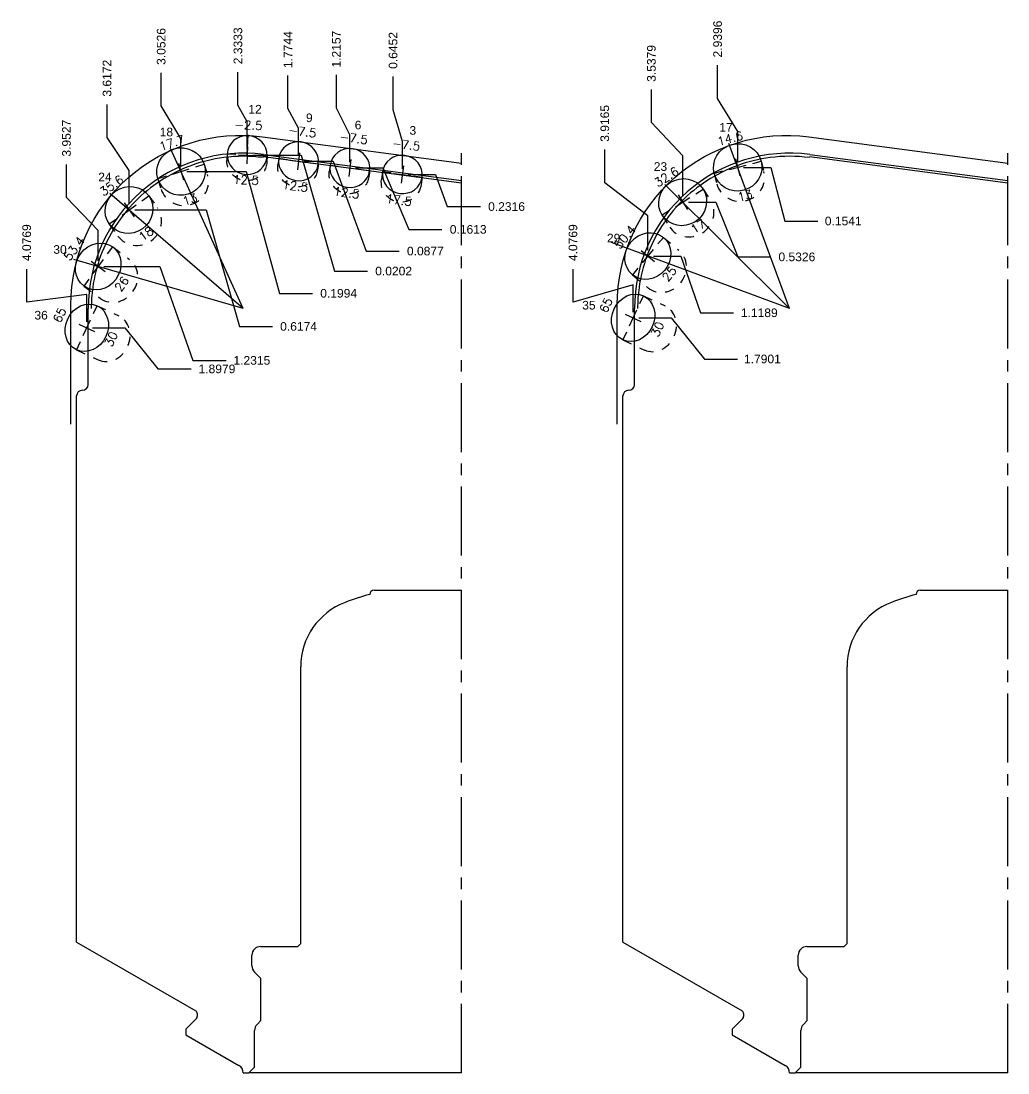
# Model space of a CAD drawing. Header units: inches. Extents: x 63.2 to 103.6, y -3.5 to 25.5.
# Drawn here: x 80.83 to 91.56, y 3.47 to 14.91 of the extents above; entities that cross this region are included whole.
import ezdxf
from ezdxf.enums import TextEntityAlignment as Align

# ---------------------------------------------------------------- set-up
doc = ezdxf.new("R2010")
doc.units = ezdxf.units.IN
doc.header["$MEASUREMENT"] = 0
doc.header["$PDMODE"] = 35
doc.linetypes.add('CENTER2', pattern=[1.125, 0.75, -0.125, 0.125, -0.125])
doc.linetypes.add('HIDDEN2', pattern=[0.1875, 0.125, -0.0625])
doc.layers.get('Defpoints').update_dxf_attribs({"color": 10})
doc.layers.add('Blade_3', color=7, linetype='Continuous', true_color=0x00cc00)
doc.layers.add('Blade_4', color=7, linetype='Continuous', true_color=0x00cccc)
doc.layers.add('CLine', color=5, linetype='CENTER2')
doc.styles.add('RomanS', font='romans')
doc.styles.get("Standard").update_dxf_attribs({"font": 'arial.ttf'})
doc.dimstyles.get("Standard").update_dxf_attribs({"dimtxt": 0.09375, "dimasz": 0.18, "dimexe": 0.18, "dimexo": 0.0625, "dimgap": 0.09, "dimtad": 0, "dimtih": 1, "dimtoh": 1, "dimdec": 4, "dimzin": 0, "dimdsep": 46, "dimtxsty": 'Standard', "dimcen": 0.09, "dimadec": 4, "dimazin": 0, "dimtfac": 1, "dimtdec": 4, "dimtofl": 0, "dimtmove": 0, "dimatfit": 3, "dimfxl": 1, "dimtolj": 1, "dimtzin": 0, "dimarcsym": 0})

# ---------------------------------------------------------------- blocks, each defined once
blk = doc.blocks.new('CMark')
at = {"layer": 'CLine'}
for p, q in [((-0.094, 0), (0.094, 0)), ((0, 0.094), (0, -0.094))]:
    blk.add_line(p, q, dxfattribs=at)
blk = doc.blocks.new('1108@12.5')
for p, q in [((-0.124, 0), (-0.218, 0)), ((0.124, 0), (0.218, 0))]:
    blk.add_line(p, q)
at = {"color": 8, "linetype": 'HIDDEN2', "ltscale": 0.5, "flags": 128}
for points in [[(-0.217, 0), (-0.217, -0.068)], [(0.218, 0), (0.218, -0.068)]]:
    blk.add_lwpolyline(points, dxfattribs=at)
at = {"extrusion": (0, 0, -1)}
blk.add_ellipse((0, 0), major_axis=(0.217, 0), ratio=0.976092, dxfattribs=at)
at = {"color": 8, "linetype": 'HIDDEN2', "ltscale": 0.5, "extrusion": (0, 0, -1)}
blk.add_ellipse((0, -0.068), major_axis=(0.217, 0), ratio=0.976092, start_param=0, end_param=3.141593, dxfattribs=at)
at = {"layer": 'CLine'}
blk.add_blockref('CMark', (0, 0), dxfattribs=at)
at = {"style": 'RomanS'}
blk.add_text('12.5', height=0.094, dxfattribs=at).set_placement((0, -0.271), align=Align.MIDDLE_CENTER)
blk.add_attdef('ANG', text='', height=0.094, dxfattribs=at).set_placement((0, 0.251), align=Align.BOTTOM_CENTER)
blk = doc.blocks.new('1108@17.5')
for p, q in [((-0.124, 0), (-0.218, 0)), ((0.124, 0), (0.218, 0))]:
    blk.add_line(p, q)
at = {"color": 8, "linetype": 'HIDDEN2', "ltscale": 0.5, "flags": 128}
for points in [[(-0.218, 0), (-0.218, -0.082)], [(0.218, 0), (0.218, -0.082)]]:
    blk.add_lwpolyline(points, dxfattribs=at)
at = {"extrusion": (0, 0, -1)}
blk.add_ellipse((0, 0), major_axis=(0.218, 0), ratio=0.953827, dxfattribs=at)
at = {"color": 8, "linetype": 'HIDDEN2', "ltscale": 0.5, "extrusion": (0, 0, -1)}
blk.add_ellipse((0, -0.082), major_axis=(0, -0.221), ratio=0.986503, start_param=-1.570796, end_param=1.570796, dxfattribs=at)
at = {"layer": 'CLine'}
blk.add_blockref('CMark', (0, 0), dxfattribs=at)
at = {"style": 'RomanS'}
blk.add_text('17.5', height=0.094, dxfattribs=at).set_placement((0, -0.281), align=Align.MIDDLE_CENTER)
blk.add_attdef('ANG', text='', height=0.094, dxfattribs=at).set_placement((0, 0.251), align=Align.BOTTOM_CENTER)
blk = doc.blocks.new('1313@13')
for p, q in [((-0.17, 0), (-0.265, 0)), ((0.171, 0), (0.264, 0))]:
    blk.add_line(p, q)
at = {"color": 8, "linetype": 'HIDDEN2', "ltscale": 0.5}
blk.add_line((-0.265, 0), (-0.265, -0.117), dxfattribs=at)
at = {"color": 8, "linetype": 'HIDDEN2', "ltscale": 0.5, "flags": 128}
blk.add_lwpolyline([(0.264, 0), (0.264, -0.117)], dxfattribs=at)
blk.add_ellipse((0, 0), major_axis=(0.264, 0), ratio=0.974367)
at = {"color": 8, "linetype": 'HIDDEN2', "ltscale": 0.5}
blk.add_ellipse((0, -0.117), major_axis=(0.264, 0), ratio=0.974367, start_param=3.141593, end_param=6.283185, dxfattribs=at)
blk.add_blockref('CMark', (0, 0))
at = {"style": 'RomanS'}
blk.add_text('13', height=0.094, dxfattribs=at).set_placement((0, -0.318), align=Align.MIDDLE_CENTER)
blk.add_attdef('ANG', text='', height=0.094, dxfattribs=at).set_placement((0, 0.251), align=Align.BOTTOM_CENTER)
blk = doc.blocks.new('1313@18')
for p, q in [((-0.17, 0), (-0.265, 0)), ((0.171, 0), (0.264, 0))]:
    blk.add_line(p, q)
at = {"color": 8, "linetype": 'HIDDEN2', "ltscale": 0.5}
blk.add_line((-0.265, 0), (-0.265, -0.161), dxfattribs=at)
at = {"color": 8, "linetype": 'HIDDEN2', "ltscale": 0.5, "flags": 128}
blk.add_lwpolyline([(0.264, 0), (0.264, -0.161)], dxfattribs=at)
blk.add_ellipse((0, 0), major_axis=(0.264, 0), ratio=0.951057)
at = {"color": 8, "linetype": 'HIDDEN2', "ltscale": 0.5}
blk.add_ellipse((0, -0.161), major_axis=(0.264, 0), ratio=0.951057, start_param=3.141593, end_param=6.283185, dxfattribs=at)
blk.add_blockref('CMark', (0, 0))
at = {"style": 'RomanS'}
blk.add_text('18', height=0.094, dxfattribs=at).set_placement((0, -0.318), align=Align.MIDDLE_CENTER)
blk.add_attdef('ANG', text='', height=0.094, dxfattribs=at).set_placement((0, 0.251), align=Align.BOTTOM_CENTER)
blk = doc.blocks.new('1313@26')
for p, q in [((-0.17, 0), (-0.265, 0)), ((0.171, 0), (0.264, 0))]:
    blk.add_line(p, q)
at = {"color": 8, "linetype": 'HIDDEN2', "ltscale": 0.5}
blk.add_line((-0.265, 0), (-0.265, -0.228), dxfattribs=at)
at = {"color": 8, "linetype": 'HIDDEN2', "ltscale": 0.5, "flags": 128}
blk.add_lwpolyline([(0.264, 0), (0.264, -0.228)], dxfattribs=at)
blk.add_ellipse((0, 0), major_axis=(0.264, 0), ratio=0.89879)
at = {"color": 8, "linetype": 'HIDDEN2', "ltscale": 0.5}
blk.add_ellipse((0, -0.228), major_axis=(0.264, 0), ratio=0.89879, start_param=3.141593, end_param=6.283185, dxfattribs=at)
blk.add_blockref('CMark', (0, 0))
at = {"style": 'RomanS'}
blk.add_text('26', height=0.094, dxfattribs=at).set_placement((0, -0.318), align=Align.MIDDLE_CENTER)
blk.add_attdef('ANG', text='', height=0.094, dxfattribs=at).set_placement((0, 0.251), align=Align.BOTTOM_CENTER)
blk = doc.blocks.new('1313@17')
for p, q in [((-0.17, 0), (-0.265, 0)), ((0.171, 0), (0.264, 0))]:
    blk.add_line(p, q)
at = {"color": 8, "linetype": 'HIDDEN2', "ltscale": 0.5}
blk.add_line((-0.265, 0), (-0.265, -0.152), dxfattribs=at)
at = {"color": 8, "linetype": 'HIDDEN2', "ltscale": 0.5, "flags": 128}
blk.add_lwpolyline([(0.264, 0), (0.264, -0.152)], dxfattribs=at)
blk.add_ellipse((0, 0), major_axis=(0.264, 0), ratio=0.956305)
at = {"color": 8, "linetype": 'HIDDEN2', "ltscale": 0.5}
blk.add_ellipse((0, -0.152), major_axis=(0.264, 0), ratio=0.92388, start_param=3.141593, end_param=6.283185, dxfattribs=at)
blk.add_blockref('CMark', (0, 0))
at = {"style": 'RomanS'}
blk.add_text('17', height=0.094, dxfattribs=at).set_placement((0, -0.311), align=Align.MIDDLE_CENTER)
blk.add_attdef('ANG', text='', height=0.094, dxfattribs=at).set_placement((0, 0.251), align=Align.BOTTOM_CENTER)
blk = doc.blocks.new('1313@25')
for p, q in [((-0.17, 0), (-0.265, 0)), ((0.171, 0), (0.264, 0))]:
    blk.add_line(p, q)
at = {"color": 8, "linetype": 'HIDDEN2', "ltscale": 0.5}
blk.add_line((-0.265, 0), (-0.265, -0.22), dxfattribs=at)
at = {"color": 8, "linetype": 'HIDDEN2', "ltscale": 0.5, "flags": 128}
blk.add_lwpolyline([(0.264, 0), (0.264, -0.22)], dxfattribs=at)
blk.add_ellipse((0, 0), major_axis=(0.264, 0), ratio=0.906308)
at = {"color": 8, "linetype": 'HIDDEN2', "ltscale": 0.5}
blk.add_ellipse((0, -0.22), major_axis=(0.264, 0), ratio=0.906308, start_param=3.141593, end_param=6.283185, dxfattribs=at)
blk.add_blockref('CMark', (0, 0))
at = {"style": 'RomanS'}
blk.add_text('25', height=0.094, dxfattribs=at).set_placement((0, -0.302), align=Align.MIDDLE_CENTER)
blk.add_attdef('ANG', text='', height=0.094, dxfattribs=at).set_placement((0, 0.251), align=Align.BOTTOM_CENTER)
blk = doc.blocks.new('1313@30')
for p, q in [((-0.17, 0), (-0.265, 0)), ((0.171, 0), (0.264, 0))]:
    blk.add_line(p, q)
at = {"color": 8, "linetype": 'HIDDEN2', "ltscale": 0.5}
blk.add_line((-0.265, 0), (-0.265, -0.26), dxfattribs=at)
at = {"color": 8, "linetype": 'HIDDEN2', "ltscale": 0.5, "flags": 128}
blk.add_lwpolyline([(0.264, 0), (0.264, -0.26)], dxfattribs=at)
blk.add_ellipse((0, 0), major_axis=(0.264, 0), ratio=0.866025)
at = {"color": 8, "linetype": 'HIDDEN2', "ltscale": 0.5}
blk.add_ellipse((0, -0.26), major_axis=(0.264, 0), ratio=0.866025, start_param=3.141593, end_param=6.283185, dxfattribs=at)
blk.add_blockref('CMark', (0, 0))
at = {"style": 'RomanS'}
blk.add_text('30', height=0.094, dxfattribs=at).set_placement((0, -0.292), align=Align.MIDDLE_CENTER)
blk.add_attdef('ANG', text='', height=0.094, dxfattribs=at).set_placement((0, 0.251), align=Align.BOTTOM_CENTER)
blk = doc.blocks.new('*D329')
at = {"layer": 'Blade_3', "color": 0, "lineweight": -2, "transparency": 16777216}
for p, q in [((80.891, 11.849), (80.891, 12.209)), ((81.545, 11.931), (80.891, 11.849)), ((81.545, 11.634), (81.545, 11.931))]:
    blk.add_line(p, q, dxfattribs=at)
at = {"layer": 'Defpoints', "color": 0, "transparency": 16777216}
for p in [(85.622, 13.469), (80.891, 12.209), (81.545, 11.571)]:
    blk.add_point(p, dxfattribs=at)
at = {"layer": 'Blade_3', "color": 0, "transparency": 16777216, "insert": (80.891, 12.496), "char_height": 0.0938, "attachment_point": 5, "rotation": 90}
blk.add_mtext('\\A1;4.0769', dxfattribs=at)
blk = doc.blocks.new('*D330')
at = {"layer": 'Blade_3', "color": 0, "lineweight": -2, "transparency": 16777216}
for p, q in [((81.607, 11.571), (81.959, 11.571)), ((81.959, 11.571), (82.319, 11.123)), ((82.319, 11.123), (82.679, 11.123))]:
    blk.add_line(p, q, dxfattribs=at)
at = {"layer": 'Defpoints', "color": 0, "transparency": 16777216}
for p in [(85.622, 13.469), (81.545, 11.571), (82.679, 11.123)]:
    blk.add_point(p, dxfattribs=at)
at = {"layer": 'Blade_3', "color": 0, "transparency": 16777216, "insert": (82.96, 11.123), "char_height": 0.0938, "attachment_point": 5}
blk.add_mtext('\\A1;1.8979', dxfattribs=at)
blk = doc.blocks.new('*D339')
at = {"layer": 'Blade_3', "color": 0, "lineweight": -2, "transparency": 16777216}
for p, q in [((84.876, 13.942), (84.876, 14.302)), ((84.977, 13.597), (84.876, 13.942)), ((84.977, 13.3), (84.977, 13.597))]:
    blk.add_line(p, q, dxfattribs=at)
at = {"layer": 'Defpoints', "color": 0, "transparency": 16777216}
for p in [(84.876, 14.302), (85.622, 13.469), (84.977, 13.237)]:
    blk.add_point(p, dxfattribs=at)
at = {"layer": 'Blade_3', "color": 0, "transparency": 16777216, "insert": (84.876, 14.586), "char_height": 0.0938, "attachment_point": 5, "rotation": 90}
blk.add_mtext('\\A1;0.6452', dxfattribs=at)
blk = doc.blocks.new('*D340')
at = {"layer": 'Blade_3', "color": 0, "lineweight": -2, "transparency": 16777216}
for p, q in [((84.259, 13.96), (84.259, 14.32)), ((84.406, 13.668), (84.259, 13.96)), ((84.406, 13.37), (84.406, 13.668))]:
    blk.add_line(p, q, dxfattribs=at)
at = {"layer": 'Defpoints', "color": 0, "transparency": 16777216}
for p in [(84.259, 14.32), (85.622, 13.469), (84.406, 13.308)]:
    blk.add_point(p, dxfattribs=at)
at = {"layer": 'Blade_3', "color": 0, "transparency": 16777216, "insert": (84.259, 14.6), "char_height": 0.0938, "attachment_point": 5, "rotation": 90}
blk.add_mtext('\\A1;1.2157', dxfattribs=at)
blk = doc.blocks.new('*D341')
at = {"layer": 'Blade_3', "color": 0, "lineweight": -2, "transparency": 16777216}
for p, q in [((83.733, 13.954), (83.733, 14.314)), ((83.847, 13.741), (83.733, 13.954)), ((83.847, 13.444), (83.847, 13.741))]:
    blk.add_line(p, q, dxfattribs=at)
at = {"layer": 'Defpoints', "color": 0, "transparency": 16777216}
for p in [(83.733, 14.314), (83.847, 13.381), (85.622, 13.469)]:
    blk.add_point(p, dxfattribs=at)
at = {"layer": 'Blade_3', "color": 0, "transparency": 16777216, "insert": (83.733, 14.594), "char_height": 0.0938, "attachment_point": 5, "rotation": 90}
blk.add_mtext('\\A1;1.7744', dxfattribs=at)
blk = doc.blocks.new('*D342')
at = {"layer": 'Blade_3', "color": 0, "lineweight": -2, "transparency": 16777216}
for p, q in [((83.189, 13.99), (83.189, 14.35)), ((83.288, 13.809), (83.189, 13.99)), ((83.288, 13.511), (83.288, 13.809))]:
    blk.add_line(p, q, dxfattribs=at)
at = {"layer": 'Defpoints', "color": 0, "transparency": 16777216}
for p in [(83.189, 14.35), (83.288, 13.449), (85.622, 13.469)]:
    blk.add_point(p, dxfattribs=at)
at = {"layer": 'Blade_3', "color": 0, "transparency": 16777216, "insert": (83.189, 14.636), "char_height": 0.0938, "attachment_point": 5, "rotation": 90}
blk.add_mtext('\\A1;2.3333', dxfattribs=at)
blk = doc.blocks.new('*D343')
at = {"layer": 'Blade_3', "color": 0, "lineweight": -2, "transparency": 16777216}
for p, q in [((82.354, 13.984), (82.354, 14.344)), ((82.569, 13.63), (82.354, 13.984)), ((82.569, 13.332), (82.569, 13.63))]:
    blk.add_line(p, q, dxfattribs=at)
at = {"layer": 'Defpoints', "color": 0, "transparency": 16777216}
for p in [(82.354, 14.344), (85.622, 13.469), (82.569, 13.27)]:
    blk.add_point(p, dxfattribs=at)
at = {"layer": 'Blade_3', "color": 0, "transparency": 16777216, "insert": (82.354, 14.629), "char_height": 0.0938, "attachment_point": 5, "rotation": 90}
blk.add_mtext('\\A1;3.0526', dxfattribs=at)
blk = doc.blocks.new('*D344')
at = {"layer": 'Blade_3', "color": 0, "lineweight": -2, "transparency": 16777216}
for p, q in [((81.765, 13.64), (81.765, 14)), ((82.004, 13.28), (81.765, 13.64)), ((82.004, 12.914), (82.004, 13.28))]:
    blk.add_line(p, q, dxfattribs=at)
at = {"layer": 'Defpoints', "color": 0, "transparency": 16777216}
for p in [(81.765, 14), (85.622, 13.469), (82.004, 12.852)]:
    blk.add_point(p, dxfattribs=at)
at = {"layer": 'Blade_3', "color": 0, "transparency": 16777216, "insert": (81.765, 14.284), "char_height": 0.0938, "attachment_point": 5, "rotation": 90}
blk.add_mtext('\\A1;3.6172', dxfattribs=at)
blk = doc.blocks.new('*D345')
at = {"layer": 'Blade_3', "color": 0, "lineweight": -2, "transparency": 16777216}
for p, q in [((81.324, 12.987), (81.324, 13.347)), ((81.669, 12.627), (81.324, 12.987)), ((81.669, 12.3), (81.669, 12.627))]:
    blk.add_line(p, q, dxfattribs=at)
at = {"layer": 'Defpoints', "color": 0, "transparency": 16777216}
for p in [(85.622, 13.469), (81.324, 13.347), (81.669, 12.237)]:
    blk.add_point(p, dxfattribs=at)
at = {"layer": 'Blade_3', "color": 0, "transparency": 16777216, "insert": (81.324, 13.632), "char_height": 0.0938, "attachment_point": 5, "rotation": 90}
blk.add_mtext('\\A1;3.9527', dxfattribs=at)
blk = doc.blocks.new('*D346')
at = {"layer": 'Blade_3', "color": 0, "lineweight": -2, "transparency": 16777216}
for p, q in [((85.039, 13.237), (85.337, 13.237)), ((85.337, 13.237), (85.465, 12.888)), ((85.465, 12.888), (85.825, 12.888))]:
    blk.add_line(p, q, dxfattribs=at)
at = {"layer": 'Defpoints', "color": 0, "transparency": 16777216}
for p in [(85.622, 13.469), (84.977, 13.237), (85.825, 12.888)]:
    blk.add_point(p, dxfattribs=at)
at = {"layer": 'Blade_3', "color": 0, "transparency": 16777216, "insert": (86.11, 12.888), "char_height": 0.0938, "attachment_point": 5}
blk.add_mtext('\\A1;0.2316', dxfattribs=at)
blk = doc.blocks.new('*D347')
at = {"layer": 'Blade_3', "color": 0, "lineweight": -2, "transparency": 16777216}
for p, q in [((84.468, 13.308), (84.766, 13.308)), ((84.766, 13.308), (85.048, 12.64)), ((85.048, 12.64), (85.408, 12.64))]:
    blk.add_line(p, q, dxfattribs=at)
at = {"layer": 'Defpoints', "color": 0, "transparency": 16777216}
for p in [(85.622, 13.469), (84.406, 13.308), (85.408, 12.64)]:
    blk.add_point(p, dxfattribs=at)
at = {"layer": 'Blade_3', "color": 0, "transparency": 16777216, "insert": (85.693, 12.64), "char_height": 0.0938, "attachment_point": 5}
blk.add_mtext('\\A1;0.1613', dxfattribs=at)
blk = doc.blocks.new('*D348')
at = {"layer": 'Blade_3', "color": 0, "lineweight": -2, "transparency": 16777216}
for p, q in [((83.91, 13.381), (84.223, 13.381)), ((84.223, 13.381), (84.583, 12.404)), ((84.583, 12.404), (84.943, 12.404))]:
    blk.add_line(p, q, dxfattribs=at)
at = {"layer": 'Defpoints', "color": 0, "transparency": 16777216}
for p in [(83.847, 13.381), (85.622, 13.469), (84.943, 12.404)]:
    blk.add_point(p, dxfattribs=at)
at = {"layer": 'Blade_3', "color": 0, "transparency": 16777216, "insert": (85.227, 12.404), "char_height": 0.0938, "attachment_point": 5}
blk.add_mtext('\\A1;0.0877', dxfattribs=at)
blk = doc.blocks.new('*D349')
at = {"layer": 'Blade_3', "color": 0, "lineweight": -2, "transparency": 16777216}
for p, q in [((83.351, 13.449), (83.878, 13.449)), ((83.878, 13.449), (84.238, 12.187)), ((84.238, 12.187), (84.598, 12.187))]:
    blk.add_line(p, q, dxfattribs=at)
at = {"layer": 'Defpoints', "color": 0, "transparency": 16777216}
for p in [(83.288, 13.449), (85.622, 13.469), (84.598, 12.187)]:
    blk.add_point(p, dxfattribs=at)
at = {"layer": 'Blade_3', "color": 0, "transparency": 16777216, "insert": (84.882, 12.187), "char_height": 0.0938, "attachment_point": 5}
blk.add_mtext('\\A1;0.0202', dxfattribs=at)
blk = doc.blocks.new('*D350')
at = {"layer": 'Blade_3', "color": 0, "lineweight": -2, "transparency": 16777216}
for p, q in [((82.632, 13.27), (83.279, 13.27)), ((83.279, 13.27), (83.639, 11.945)), ((83.639, 11.945), (83.999, 11.945))]:
    blk.add_line(p, q, dxfattribs=at)
at = {"layer": 'Defpoints', "color": 0, "transparency": 16777216}
for p in [(85.622, 13.469), (82.569, 13.27), (83.999, 11.945)]:
    blk.add_point(p, dxfattribs=at)
at = {"layer": 'Blade_3', "color": 0, "transparency": 16777216, "insert": (84.284, 11.945), "char_height": 0.0938, "attachment_point": 5}
blk.add_mtext('\\A1;0.1994', dxfattribs=at)
blk = doc.blocks.new('*D351')
at = {"layer": 'Blade_3', "color": 0, "lineweight": -2, "transparency": 16777216}
for p, q in [((82.067, 12.852), (82.844, 12.852)), ((82.844, 12.852), (83.204, 11.585)), ((83.204, 11.585), (83.564, 11.585))]:
    blk.add_line(p, q, dxfattribs=at)
at = {"layer": 'Defpoints', "color": 0, "transparency": 16777216}
for p in [(85.622, 13.469), (82.004, 12.852), (83.564, 11.585)]:
    blk.add_point(p, dxfattribs=at)
at = {"layer": 'Blade_3', "color": 0, "transparency": 16777216, "insert": (83.848, 11.585), "char_height": 0.0938, "attachment_point": 5}
blk.add_mtext('\\A1;0.6174', dxfattribs=at)
blk = doc.blocks.new('*D355')
at = {"layer": 'Blade_4', "color": 0, "lineweight": -2, "transparency": 16777216}
for p, q in [((86.833, 11.849), (86.833, 12.209)), ((87.487, 12.039), (86.833, 11.849)), ((87.487, 11.741), (87.487, 12.039))]:
    blk.add_line(p, q, dxfattribs=at)
at = {"layer": 'Defpoints', "color": 0, "transparency": 16777216}
for p in [(91.564, 13.469), (86.833, 12.209), (87.487, 11.679)]:
    blk.add_point(p, dxfattribs=at)
at = {"layer": 'Blade_4', "color": 0, "transparency": 16777216, "insert": (86.833, 12.496), "char_height": 0.0938, "attachment_point": 5, "rotation": 90}
blk.add_mtext('\\A1;4.0769', dxfattribs=at)
blk = doc.blocks.new('*D356')
at = {"layer": 'Blade_4', "color": 0, "lineweight": -2, "transparency": 16777216}
for p, q in [((87.55, 11.679), (87.902, 11.679)), ((87.902, 11.679), (88.262, 11.231)), ((88.262, 11.231), (88.622, 11.231))]:
    blk.add_line(p, q, dxfattribs=at)
at = {"layer": 'Defpoints', "color": 0, "transparency": 16777216}
for p in [(91.564, 13.469), (87.487, 11.679), (88.622, 11.231)]:
    blk.add_point(p, dxfattribs=at)
at = {"layer": 'Blade_4', "color": 0, "transparency": 16777216, "insert": (88.893, 11.231), "char_height": 0.0938, "attachment_point": 5}
blk.add_mtext('\\A1;1.7901', dxfattribs=at)
blk = doc.blocks.new('*D363')
at = {"layer": 'Blade_4', "color": 0, "lineweight": -2, "transparency": 16777216}
for p, q in [((88.406, 14.065), (88.406, 14.425)), ((88.624, 13.705), (88.406, 14.065)), ((88.624, 13.377), (88.624, 13.705))]:
    blk.add_line(p, q, dxfattribs=at)
at = {"layer": 'Defpoints', "color": 0, "transparency": 16777216}
for p in [(88.406, 14.425), (91.564, 13.469), (88.624, 13.315)]:
    blk.add_point(p, dxfattribs=at)
at = {"layer": 'Blade_4', "color": 0, "transparency": 16777216, "insert": (88.406, 14.71), "char_height": 0.0938, "attachment_point": 5, "rotation": 90}
blk.add_mtext('\\A1;2.9396', dxfattribs=at)
blk = doc.blocks.new('*D364')
at = {"layer": 'Blade_4', "color": 0, "lineweight": -2, "transparency": 16777216}
for p, q in [((87.686, 13.801), (87.686, 14.161)), ((88.026, 13.441), (87.686, 13.801)), ((88.026, 12.999), (88.026, 13.441))]:
    blk.add_line(p, q, dxfattribs=at)
at = {"layer": 'Defpoints', "color": 0, "transparency": 16777216}
for p in [(87.686, 14.161), (91.564, 13.469), (88.026, 12.936)]:
    blk.add_point(p, dxfattribs=at)
at = {"layer": 'Blade_4', "color": 0, "transparency": 16777216, "insert": (87.686, 14.445), "char_height": 0.0938, "attachment_point": 5, "rotation": 90}
blk.add_mtext('\\A1;3.5379', dxfattribs=at)
blk = doc.blocks.new('*D365')
at = {"layer": 'Blade_4', "color": 0, "lineweight": -2, "transparency": 16777216}
for p, q in [((87.179, 13.148), (87.179, 13.508)), ((87.647, 12.788), (87.179, 13.148)), ((87.647, 12.413), (87.647, 12.788))]:
    blk.add_line(p, q, dxfattribs=at)
at = {"layer": 'Defpoints', "color": 0, "transparency": 16777216}
for p in [(87.179, 13.508), (91.564, 13.469), (87.647, 12.35)]:
    blk.add_point(p, dxfattribs=at)
at = {"layer": 'Blade_4', "color": 0, "transparency": 16777216, "insert": (87.179, 13.793), "char_height": 0.0938, "attachment_point": 5, "rotation": 90}
blk.add_mtext('\\A1;3.9165', dxfattribs=at)
blk = doc.blocks.new('*D366')
at = {"layer": 'Blade_4', "color": 0, "lineweight": -2, "transparency": 16777216}
for p, q in [((88.687, 13.315), (88.984, 13.315)), ((88.984, 13.315), (89.136, 12.731)), ((89.136, 12.731), (89.496, 12.731))]:
    blk.add_line(p, q, dxfattribs=at)
at = {"layer": 'Defpoints', "color": 0, "transparency": 16777216}
for p in [(91.564, 13.469), (88.624, 13.315), (89.496, 12.731)]:
    blk.add_point(p, dxfattribs=at)
at = {"layer": 'Blade_4', "color": 0, "transparency": 16777216, "insert": (89.772, 12.731), "char_height": 0.0938, "attachment_point": 5}
blk.add_mtext('\\A1;0.1541', dxfattribs=at)
blk = doc.blocks.new('*D367')
at = {"layer": 'Blade_4', "color": 0, "lineweight": -2, "transparency": 16777216}
for p, q in [((88.089, 12.936), (88.386, 12.936)), ((88.386, 12.936), (88.624, 12.341)), ((88.624, 12.341), (88.984, 12.341))]:
    blk.add_line(p, q, dxfattribs=at)
at = {"layer": 'Defpoints', "color": 0, "transparency": 16777216}
for p in [(91.564, 13.469), (88.026, 12.936), (88.984, 12.341)]:
    blk.add_point(p, dxfattribs=at)
at = {"layer": 'Blade_4', "color": 0, "transparency": 16777216, "insert": (89.268, 12.341), "char_height": 0.0938, "attachment_point": 5}
blk.add_mtext('\\A1;0.5326', dxfattribs=at)
blk = doc.blocks.new('*D368')
at = {"layer": 'Blade_4', "color": 0, "lineweight": -2, "transparency": 16777216}
for p, q in [((87.71, 12.35), (88.007, 12.35)), ((88.007, 12.35), (88.219, 11.733)), ((88.219, 11.733), (88.579, 11.733))]:
    blk.add_line(p, q, dxfattribs=at)
at = {"layer": 'Defpoints', "color": 0, "transparency": 16777216}
for p in [(91.564, 13.469), (87.647, 12.35), (88.579, 11.733)]:
    blk.add_point(p, dxfattribs=at)
at = {"layer": 'Blade_4', "color": 0, "transparency": 16777216, "insert": (88.859, 11.733), "char_height": 0.0938, "attachment_point": 5}
blk.add_mtext('\\A1;1.1189', dxfattribs=at)

msp = doc.modelspace()

# ---------------------------------------------------------------- linework, layer by layer
for p, q in [((83.28869, 13.45477), (83.29818, 13.66686)), ((83.46396, 13.43169), (85.6217, 13.14762)), ((83.46696, 13.4545), (85.6217, 13.17082)), ((89.40621, 13.43169), (91.56395, 13.14762)), ((89.40922, 13.4545), (91.56395, 13.17082)), ((81.5592, 10.95418), (81.5592, 11.78143)), ((87.50145, 10.95418), (87.50145, 11.78143)), ((81.4342, 4.89168), (81.4342, 10.82918)), ((87.37645, 4.89168), (87.37645, 10.82918)), ((84.66859, 8.71893), (85.6217, 8.71893)), ((90.61084, 8.71893), (91.56395, 8.71893)), ((83.8717, 4.87518), (83.8717, 7.88479)), ((89.81395, 4.87518), (89.81395, 7.88479)), ((81.4342, 4.89168), (82.73108, 4.14293)), ((83.4342, 4.84393), (83.84045, 4.84393)), ((83.8717, 4.87518), (83.84045, 4.84393)), ((87.37645, 4.89168), (88.67333, 4.14293)), ((89.37645, 4.84393), (89.7827, 4.84393)), ((89.81395, 4.87518), (89.7827, 4.84393)), ((83.34045, 4.63277), (83.34045, 4.75018)), ((89.2827, 4.63277), (89.2827, 4.75018)), ((83.43935, 4.49503), (83.36791, 4.56648)), ((83.43935, 4.03908), (83.43935, 4.49503)), ((89.3816, 4.49503), (89.31016, 4.56648)), ((89.3816, 4.03908), (89.3816, 4.49503)), ((82.73755, 4.06225), (82.6217, 3.94641)), ((82.7467, 4.11586), (82.7467, 4.08435)), ((83.39666, 3.99639), (83.43935, 4.03908)), ((88.6798, 4.06225), (88.56395, 3.94641)), ((88.68895, 4.11586), (88.68895, 4.08435)), ((89.33891, 3.99639), (89.3816, 4.03908)), ((82.6217, 3.94641), (82.6217, 3.88391)), ((83.3692, 3.53143), (83.3692, 3.9301)), ((88.56395, 3.94641), (88.56395, 3.88391)), ((89.31145, 3.53143), (89.31145, 3.9301)), ((82.6217, 3.88391), (83.19983, 3.55012)), ((88.56395, 3.88391), (89.14208, 3.55012)), ((83.2467, 3.46893), (83.3067, 3.46893)), ((83.3692, 3.53143), (83.3067, 3.46893)), ((85.6217, 3.46893), (83.3067, 3.46893)), ((89.18895, 3.46893), (89.24895, 3.46893)), ((89.31145, 3.53143), (89.24895, 3.46893)), ((91.56395, 3.46893), (89.24895, 3.46893))]:
    msp.add_line(p, q)
for points in [[(81.3717, 10.52402), (81.3717, 11.81888, -0.45309411), (83.45611, 13.64686), (85.6217, 13.36176)], [(87.31395, 10.52402), (87.31395, 11.81888, -0.45309411), (89.39836, 13.64686), (91.56395, 13.36176)]]:
    msp.add_lwpolyline(points, format="xyb")
for centre, radius, start, end in [((83.2467, 11.78143), 1.6875, 82.5, 180), ((83.2467, 11.78143), 1.6535, 97.391456, 123.021755), ((83.2467, 11.78143), 1.6535, 82.5, 97.357308), ((89.18895, 11.78143), 1.6875, 82.5, 180), ((89.18895, 11.78143), 1.6535, 97.391456, 123.021755), ((89.18895, 11.78143), 1.6535, 82.5, 97.357308), ((83.2467, 11.78143), 1.6535, 123.021755, 147.377441), ((89.18895, 11.78143), 1.6535, 123.021755, 147.377441), ((83.2467, 11.78143), 1.6535, 147.377441, 172.130915), ((89.18895, 11.78143), 1.6535, 147.377441, 172.130915), ((83.2467, 11.78143), 1.6535, 172.130915, 180), ((89.18895, 11.78143), 1.6535, 172.130915, 180), ((81.4967, 10.82918), 0.0625, 90, 180), ((81.4967, 10.95418), 0.0625, 270, 0), ((87.43895, 10.82918), 0.0625, 90, 180), ((87.43895, 10.95418), 0.0625, 270, 0), ((84.66859, 8.67205), 0.04689, 90, 180), ((90.61084, 8.67205), 0.04689, 90, 180), ((84.6217, 7.88479), 0.75, 110.860508, 180), ((85.3323, 6.02007), 2.74552, 105, 110.860508), ((90.56395, 7.88479), 0.75, 110.860508, 180), ((91.27455, 6.02007), 2.74552, 105, 110.860508), ((83.4342, 4.75018), 0.09375, 90, 180), ((89.37645, 4.75018), 0.09375, 90, 180), ((83.4342, 4.63277), 0.09375, 180, 225), ((89.37645, 4.63277), 0.09375, 180, 225), ((82.71545, 4.11586), 0.03125, 0, 60), ((88.6577, 4.11586), 0.03125, 0, 60), ((82.71545, 4.08435), 0.03125, 315, 0), ((88.6577, 4.08435), 0.03125, 315, 0), ((83.46295, 3.9301), 0.09375, 135, 180), ((89.4052, 3.9301), 0.09375, 135, 180), ((83.15295, 3.46893), 0.09375, 0, 60), ((89.0952, 3.46893), 0.09375, 0, 60)]:
    msp.add_arc(centre, radius, start, end)
at = {"layer": 'Blade_3'}
for q in [(82.4551, 13.52019), (81.79649, 13.03062), (81.40482, 12.31377)]:
    msp.add_line((83.2467, 11.78143), q, dxfattribs=at)
at = {"layer": 'Blade_4'}
for q in [(88.52922, 13.57389), (87.83127, 13.1297), (87.25145, 12.49606)]:
    msp.add_line((89.18895, 11.78143), q, dxfattribs=at)
at = {"layer": 'CLine'}
for p, q in [((85.6217, 3.46893), (85.6217, 13.46893)), ((91.56395, 3.46893), (91.56395, 13.46893))]:
    msp.add_line(p, q, dxfattribs=at)

# ---------------------------------------------------------------- block references
at = {"layer": 'Blade_3'}
for name, p, rotation, values in [('1108@12.5', (83.28842, 13.4487), 357.5000000000001, {'ANG': '-2.5'}), ('1108@12.5', (83.84734, 13.38122), 352.5, {'ANG': '-7.5'}), ('1313@13', (82.56907, 13.26954), 17.7, {'ANG': '17.7'}), ('1108@12.5', (84.40598, 13.30768), 352.5, {'ANG': '-7.5'}), ('1108@17.5', (84.97653, 13.23733), 352.5, {'ANG': '-7.5'}), ('1313@18', (82.00445, 12.85157), 35.59999999999999, {'ANG': '35.6'}), ('1313@26', (81.66901, 12.23742), 53.40000000000001, {'ANG': '53.4'}), ('1313@30', (81.54476, 11.57103), 65, {'ANG': '65'})]:
    msp.add_blockref(name, p, dxfattribs=dict(at, rotation=rotation)).add_auto_attribs(values)
at = {"layer": 'Blade_4'}
for name, p, rotation, values in [('1313@13', (88.62438, 13.31485), 14.6, {'ANG': '14.6'}), ('1313@17', (88.02603, 12.93629), 32.59999999999999, {'ANG': '32.6'}), ('1313@25', (87.64743, 12.35), 50.40000000000001, {'ANG': '50.4'}), ('1313@30', (87.48701, 11.67883), 65, {'ANG': '65'})]:
    msp.add_blockref(name, p, dxfattribs=dict(at, rotation=rotation)).add_auto_attribs(values)

# ---------------------------------------------------------------- texts
at = {"layer": 'Blade_3'}
for s, p in [('12', (83.30169, 13.89999)), ('9', (83.92835, 13.80708)), ('18', (82.3376, 13.65223)), ('6', (84.4586, 13.72794)), ('3', (85.05427, 13.66944)), ('24', (81.66921, 13.16323)), ('30', (81.18028, 12.37522)), ('36', (80.97486, 11.66064))]:
    msp.add_text(s, height=0.09375, dxfattribs=at).set_placement(p)
at = {"layer": 'Blade_4'}
for s, p in [('17', (88.42447, 13.70385)), ('23', (87.71132, 13.27679)), ('29', (87.20173, 12.4991)), ('35', (86.9331, 11.76933))]:
    msp.add_text(s, height=0.09375, dxfattribs=at).set_placement(p)

# ---------------------------------------------------------------- dimensions: what is measured, and where the dimension line sits
at = {"layer": 'Blade_3'}
for feature_location, offset, dtype, origin, picture, middle in [((82.56907, 13.26954), (-0.21464, 1.0747), 1, (85.6217, 13.46893), '*D343', (82.35443, 14.62877)), ((83.28842, 13.4487), (-0.09975, 0.90158), 1, (85.6217, 13.46893), '*D342', (83.18866, 14.63568)), ((83.84734, 13.38122), (-0.11416, 0.9328), 1, (85.6217, 13.46893), '*D341', (83.73318, 14.59402)), ((84.40598, 13.30768), (-0.1467, 1.01239), 1, (85.6217, 13.46893), '*D340', (84.25928, 14.60025)), ((84.97653, 13.23733), (-0.10044, 1.06461), 1, (85.6217, 13.46893), '*D339', (84.87609, 14.58605)), ((82.004454, 12.851567), (-0.239441, 1.148195), 1, (85.621702, 13.468935), '*D344', (81.765013, 14.283849)), ((81.66901, 12.23742), (-0.34476, 1.10965), 1, (85.6217, 13.46893), '*D345', (81.32426, 13.63163)), ((81.54476, 11.57103), (-0.65398, 0.63846), 1, (85.6217, 13.46893), '*D329', (80.89078, 12.49606)), ((81.54476, 11.57103), (1.13453, -0.44829), 0, (85.6217, 13.46893), '*D330', (82.95957, 11.12274)), ((82.00445, 12.85157), (1.5594, -1.26677), 0, (85.6217, 13.46893), '*D351', (83.84826, 11.5848)), ((82.56907, 13.26954), (1.43018, -1.32456), 0, (85.6217, 13.46893), '*D350', (84.28366, 11.94498)), ((83.28842, 13.4487), (1.3095, -1.26201), 0, (85.6217, 13.46893), '*D349', (84.88204, 12.18669)), ((83.84734, 13.38122), (1.09527, -0.97694), 0, (85.6217, 13.46893), '*D348', (85.2272, 12.40428)), ((84.405982, 13.307676), (1.002254, -0.667695), 0, (85.621702, 13.468935), '*D347', (85.692835, 12.63998)), ((84.97653, 13.23733), (0.84896, -0.34956), 0, (85.6217, 13.46893), '*D346', (86.11006, 12.88776))]:
    dim = msp.add_ordinate_dim(feature_location=feature_location, offset=offset, dtype=dtype, origin=origin, dimstyle='Standard', dxfattribs=at)
    dim.commit()
    dim.dimension.update_dxf_attribs({"geometry": picture, "text_midpoint": middle})
msp.add_ordinate_dim(feature_location=(81.66901, 12.23742), offset=(1.38986, -1.02162), dtype=0, origin=(85.6217, 13.46893), dimstyle='Standard', dxfattribs=at).render()
at = {"layer": 'Blade_4'}
for feature_location, offset, dtype, picture, middle in [((88.62438, 13.31485), (-0.21852, 1.11018), 1, '*D363', (88.40587, 14.7104)), ((88.02603, 12.93629), (-0.33975, 1.22445), 1, '*D364', (87.68628, 14.4454)), ((87.64743, 12.35), (-0.46865, 1.15809), 1, '*D365', (87.17878, 13.79302)), ((87.48701, 11.67883), (-0.65398, 0.53066), 1, '*D355', (86.83303, 12.49606)), ((87.48701, 11.67883), (1.13453, -0.44829), 0, '*D356', (88.89268, 11.23054)), ((87.64743, 12.35), (0.93114, -0.61713), 0, '*D368', (88.85885, 11.73287)), ((88.02603, 12.93629), (0.95754, -0.59506), 0, '*D367', (89.26814, 12.34122)), ((88.62438, 13.31485), (0.87168, -0.58345), 0, '*D366', (89.77161, 12.7314))]:
    dim = msp.add_ordinate_dim(feature_location=feature_location, offset=offset, dtype=dtype, origin=(91.56395, 13.46893), dimstyle='Standard', dxfattribs=at)
    dim.commit()
    dim.dimension.update_dxf_attribs({"geometry": picture, "text_midpoint": middle})

doc.saveas('drawing.dxf')
